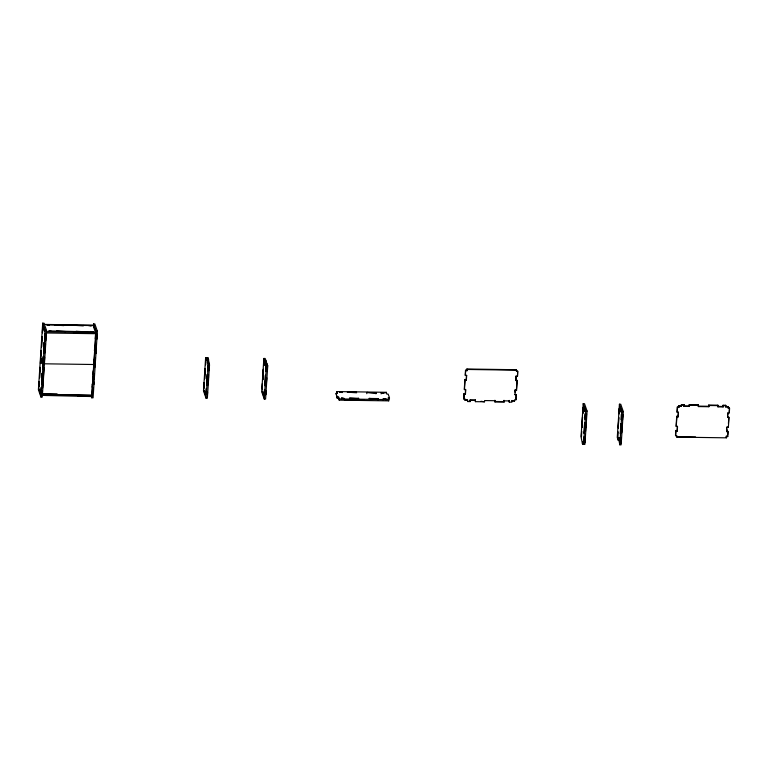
<?xml version="1.0" encoding="UTF-8"?>
<svg xmlns="http://www.w3.org/2000/svg" width="768" height="768" viewBox="0 0 768 768"><rect width="100%" height="100%" fill="white"/><g stroke="black" fill="none" stroke-linecap="round" stroke-linejoin="round"><path stroke-width="1.15" d="M42.701 323.165L38.4 389.722L40.973 397.056L42.269 397.075L46.579 330.518L44.006 323.184L42.701 323.165L45.274 330.499L40.973 397.056M42.48 390.95L42.269 394.157L91.949 395.328L42.432 394.608L42.115 393.696L57.091 393.907M42.672 387.994L43.267 378.749M43.392 376.771L43.997 367.526M44.189 364.57L44.659 357.178M44.938 352.858L45.514 343.987M45.715 340.848L46.176 333.754M91.056 395.693L91.786 397.795L93.091 397.814L97.392 331.258L94.819 323.914L93.523 323.894L93.686 327.283M92.093 387.168L92.304 383.933L92.467 384.394M93.149 370.838L93.101 374.534M93.888 359.405L93.859 362.822M94.435 350.928L94.723 346.55M95.213 338.947L95.462 335.002M91.786 394.867L95.77 333.245L74.141 332.928M91.786 397.795L96.086 331.238L93.523 323.894M93.744 381.763L93.763 384.413L93.898 382.435M94.099 376.282L94.243 374.093L94.08 379.478M95.251 358.435L95.165 362.842L95.482 357.907M96.019 346.57L95.76 353.597L96.202 346.694M96.835 334.032L96.672 339.427L96.998 334.493L95.693 334.474M93.293 391.68L93.322 388.272M94.877 367.277L94.838 364.848M205.642 357.6L203.491 390.874L206.064 398.218L207.36 398.237L209.52 364.954L208.07 357.907L206.765 357.888L206.611 360.346L205.642 357.6L206.947 357.619M204.211 391.478L204.288 390.25L205.498 395.146L204.211 391.478L205.517 391.498M206.064 398.218L208.214 364.934L206.765 357.888M207.965 359.549L208.07 357.907M207.408 391.651L207.446 394.08L207.571 392.102M208.166 379.997L208.042 384.835L208.358 379.901L207.053 379.882M208.925 368.227L208.954 370.656L209.088 368.688M208.483 377.933L208.522 374.515M263.856 358.445L261.706 391.718L264.278 399.062L265.584 399.082L267.734 365.798L266.774 363.043L265.469 363.024L265.306 365.491L263.856 358.445L265.162 358.464L266.131 361.21L265.968 363.677L264.662 363.658M262.435 392.323L262.512 391.094L263.712 395.99L262.435 392.323L263.731 392.342M264.278 399.062L266.429 365.779L265.469 363.024M265.757 390.518L265.661 394.925L265.91 390.979M266.525 378.643L266.256 385.68L266.765 377.789M267.264 367.104L267.178 371.501L267.494 366.576M389.482 397.814L388.195 394.147L386.89 394.128L386.246 392.294L336.739 391.574L337.382 393.408L336.077 393.389L337.277 398.294L338.582 398.314L339.226 400.147L388.742 400.858L388.176 397.795L389.482 397.814L389.405 399.043L388.099 399.024L388.742 400.858M336.739 391.574L336.816 393.264M337.277 398.294L336.077 393.389M338.582 398.314L338.659 397.075L337.363 397.056M339.226 400.147L338.659 397.075M341.51 399.264L341.587 398.035L344.362 398.525L341.587 398.035M366.787 393.696L366.864 392.467L376.147 393.062L366.864 392.467M375.907 393.83L375.984 392.602M377.99 399.792L378.077 398.563L368.957 398.429L378.24 399.024L378.077 398.563M381.12 393.907L381.197 392.678L383.962 393.168L381.197 392.678M383.203 399.869L383.29 398.64L386.054 399.13L383.29 398.64M385.814 399.907L385.891 398.678M386.17 393.523L386.246 392.294M464.006 393.638L465.466 394.118L464.006 393.638L463.843 399.024L465.149 399.043L465.062 400.282L467.674 400.31L467.597 401.549L470.198 401.587L470.122 399.898L475.334 399.974L475.411 401.664L484.531 401.789L484.608 400.56L495.034 400.714L494.957 401.942L504.077 402.077L504 400.387L504.077 402.077M464.918 379.459L466.378 379.939L464.918 379.459L464.285 389.318L465.744 389.798L465.466 394.118M465.514 370.214L466.982 370.694L465.514 370.214L465.197 375.149L466.666 375.629L466.378 379.939M463.843 399.024L464.16 394.099M464.438 389.779L465.082 379.92M465.36 375.61L465.677 370.675M465.302 393.658L465.581 389.338M466.224 379.478L466.502 375.168L466.666 375.629M466.819 370.234L466.896 369.005L516.413 369.725L516.49 371.414L517.795 371.434L517.478 376.358L516.01 375.888L515.731 380.198L517.2 380.678L516.557 390.538L515.098 390.058L516.557 390.538M466.982 370.694L466.896 369.005M465.062 400.282L464.909 399.821L467.51 399.859L467.597 401.549M470.122 399.898L470.198 401.587M475.334 399.974L475.411 401.664M494.957 401.942L494.87 400.253M509.29 402.154L509.203 400.464L509.29 402.154L511.891 402.192L511.814 400.502M514.954 392.218L515.098 390.058M511.978 400.954L514.579 400.992L514.656 399.763L515.962 399.782L516.278 394.848L514.819 394.378M515.261 390.518L514.982 394.829L516.278 394.848M515.894 380.659L516.173 376.339M516.125 394.387L515.962 399.782M516.47 388.982L517.037 380.218L515.731 380.198M516.336 370.954L517.632 370.973L517.478 376.358M582.49 444.01L582.653 441.542L583.613 444.298L584.918 444.317L587.069 411.034L584.506 403.699L583.2 403.68L581.05 436.963L582.49 444.01L583.795 444.029L583.901 442.387M583.68 407.981L583.757 406.742L584.966 411.648L583.68 407.981L584.986 408M583.613 444.298L585.773 411.014L583.2 403.68M584.803 440.189L584.995 437.232L584.842 442.627M585.629 427.44L585.917 423.062L585.581 431.184M586.387 415.786L586.512 413.818L586.349 419.203M618.23 440.237L618.394 437.77L619.843 444.816L621.139 444.835L623.299 411.562L620.726 404.218L619.421 404.208L617.27 437.482L618.23 440.237L619.536 440.256L619.219 439.334M619.901 408.499L619.987 407.27L621.187 412.176L619.901 408.499L621.206 408.518M619.843 444.816L621.994 411.542L619.421 404.208M622.493 412.195L622.57 410.957M621.715 430.157L622.07 424.685M622.483 418.282L622.733 414.336L622.579 419.731L622.416 419.27M621.734 432.806L622.301 424.042M675.802 430.474L677.27 430.954L675.802 430.474L675.485 435.398L676.954 435.878L676.867 437.117L726.384 437.827L726.307 436.138L727.766 436.618L726.461 436.598M676.723 416.294L678.182 416.774L676.723 416.294L676.08 426.154L677.549 426.634L677.27 430.954M677.318 407.05L678.787 407.53L677.318 407.05L677.002 411.984L678.461 412.464L678.182 416.774M675.648 435.859L675.965 430.934M676.243 426.614L676.886 416.755M677.165 412.445L677.482 407.51M677.107 430.493L677.386 426.173M678.029 416.314L678.307 412.003L678.461 412.464M678.624 407.069L678.701 405.84L681.466 406.339L678.701 405.84M678.787 407.53L678.864 406.301M681.312 405.878L681.389 404.64L683.99 404.678L684.077 406.378L689.29 406.445L689.203 404.755L698.323 404.89L698.41 406.579L708.835 406.733L708.749 405.043L717.869 405.178L717.955 406.867L723.168 406.944L723.082 405.245L725.693 405.283L725.77 406.973L728.381 407.011L728.294 408.25L729.6 408.269L729.283 413.194L727.814 412.723L727.68 414.874M681.466 406.339L681.389 404.64M684.077 406.378L683.99 404.678M689.29 406.445L689.203 404.755M698.41 406.579L698.323 404.89M708.835 406.733L708.749 405.043M717.955 406.867L717.869 405.178M723.168 406.944L723.082 405.245M725.77 406.973L725.693 405.283M726.307 436.138L726.384 437.827M727.766 436.618L728.083 431.683L726.787 431.664L726.758 429.053M728.294 408.25L728.218 406.56L725.606 406.522M726.787 431.664L726.902 426.893L728.362 427.373L727.066 427.354M727.978 413.174L727.699 417.494L729.005 417.514L728.362 427.373M727.67 435.168L727.93 431.232L726.624 431.213M728.419 423.629L728.842 417.053L727.536 417.034M729.187 411.754L729.437 407.808L728.141 407.789M43.93 324.413L93.437 325.133L96.01 332.467L46.493 331.747M93.6 325.584L46.694 324.912L49.459 325.402L49.296 324.95M95.366 330.634L96.672 330.653M45.274 330.499L46.579 330.518M96.086 331.238L97.392 331.258M95.846 332.006L48.778 330.874L51.552 331.363M46.416 332.986L95.933 333.696L95.77 333.245M264.499 360.278L265.805 360.298M207.408 359.722L208.714 359.741M264.826 361.19L266.131 361.21M207.245 362.189L208.55 362.198M207.571 363.101L208.877 363.12M265.786 363.946L267.091 363.965M208.214 364.934L209.52 364.954M266.429 365.779L267.734 365.798M467.059 369.466L516.576 370.176M95.242 364.531L43.123 363.782L42.154 361.027L42 363.494L41.357 361.661L41.52 359.194L40.55 356.438M204.854 393.312L206.16 393.331M512.678 400.512L514.579 400.992M470.275 400.349L475.488 400.426M504.154 400.848L509.366 400.915M339.302 398.909L388.819 399.629M480.95 401.29L484.531 401.789M494.794 401.482L502.781 401.597M47.405 395.462L42.192 395.386L91.862 396.557M77.866 395.904L89.098 396.067M344.275 399.763L363.821 400.042M681.552 405.101L684.154 405.139M689.366 405.216L698.486 405.35M708.912 405.504L718.032 405.629M723.245 405.706L725.846 405.744M683.914 405.917L689.126 405.994M698.246 406.118L708.672 406.272M717.792 406.406L723.005 406.483M585.773 411.014L587.069 411.034M621.994 411.542L623.299 411.562M695.568 436.925L676.714 436.656L676.867 437.117M94.003 328.195L94.646 330.029M90.998 325.546L91.152 326.006L88.387 325.517M93.245 331.968L90.48 331.478L90.643 331.93M83.174 325.44L83.338 325.891L74.054 325.306M85.43 331.853L76.147 331.267L76.301 331.728M63.629 325.152L63.792 325.613L54.509 325.018M65.885 331.574L56.602 330.979L56.765 331.44M39.12 381.552L38.957 386.938L39.12 381.552M40.032 367.373L39.562 377.693L40.032 367.373M40.637 358.128L40.474 363.523L40.637 358.128M41.107 350.736L40.954 356.122L41.107 350.736M42.029 336.557L41.549 346.877L42.029 336.557M42.624 327.322L42.47 332.707L42.624 327.322M39.206 389.088L40.406 393.994L39.206 389.088M43.267 326.227L44.477 331.133L43.267 326.227M41.203 387.514L41.05 392.899L41.203 387.514M42.125 373.334L41.645 383.654L42.125 373.334M42.72 364.09L42.566 369.485L42.72 364.09M43.2 356.698L43.037 362.083L43.2 356.698M44.112 342.518L43.642 352.838L44.112 342.518M44.717 333.283L44.554 338.669L44.717 333.283M204.211 382.704L204.048 388.099L204.211 382.704M205.123 368.534L204.653 378.854L205.123 368.534M205.728 359.29L205.565 364.675L205.728 359.29M206.294 388.666L206.141 394.061L206.294 388.666M207.216 374.496L206.736 384.816L207.216 374.496M207.811 365.251L207.658 370.637L207.811 365.251M262.426 383.549L262.272 388.944L262.426 383.549M263.347 369.379L262.867 379.699L263.347 369.379M263.942 360.134L263.779 365.52L263.942 360.134M264.518 389.51L264.355 394.906L264.518 389.51M265.43 375.341L264.95 385.661L265.43 375.341M266.026 366.096L265.872 371.482L266.026 366.096M581.606 431.251L581.443 436.646L581.606 431.251M582.518 417.082L582.048 427.402L582.518 417.082M583.123 407.837L582.96 413.222L583.123 407.837M583.69 437.213L583.536 442.608L583.69 437.213M584.611 423.043L584.131 433.363L584.611 423.043M585.206 413.798L585.053 419.184L585.206 413.798M617.827 431.779L617.674 437.165L617.827 431.779M618.749 417.6L618.269 427.92L618.749 417.6M619.344 408.355L619.181 413.75L619.344 408.355M619.92 437.741L619.757 443.126L619.92 437.741M620.832 423.562L620.352 433.882L620.832 423.562M621.427 414.317L621.274 419.712L621.427 414.317M621.216 437.76L621.062 443.146L621.216 437.76M342.106 392.112L339.504 392.074L342.269 392.563L342.106 392.112M356.438 392.314L347.318 392.179L356.602 392.774L356.438 392.314M358.531 398.275L349.411 398.15L358.694 398.736L358.531 398.275"/></g></svg>
